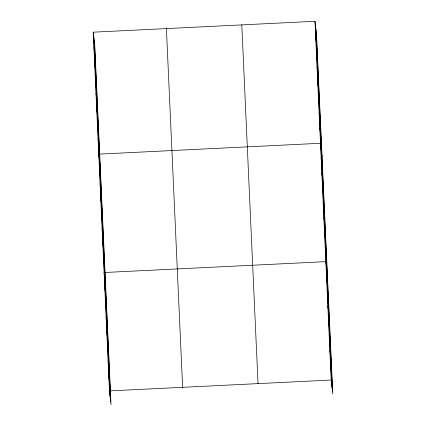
<?xml version="1.0" encoding="UTF-8"?>
<svg xmlns="http://www.w3.org/2000/svg" width="426" height="426" viewBox="0 0 426 426"><rect width="100%" height="100%" fill="white"/><g stroke="black" fill="none" stroke-linecap="round" stroke-linejoin="round"><path stroke-width="0.64" d="M93.23 32.174L94.801 45.971L111.026 404.7L109.455 390.903L93.23 32.174L314.974 21.3L316.545 35.097L332.77 393.826L331.199 380.029L314.974 21.3M109.455 390.903L331.199 380.029M315.666 36.545L316.23 41.498M316.353 51.791L316.917 56.743M317.045 67.036L317.61 71.989M317.732 82.282L318.297 87.234M318.424 97.527L318.989 102.48M319.111 112.778L319.676 117.725M319.804 128.024L320.363 132.971M322.061 157.066L320.49 143.269L98.747 154.143L100.318 167.94M321.161 158.067L321.726 163.014M321.827 172.86L322.391 177.812M322.498 187.658L323.062 192.611M323.169 202.456L323.733 207.409M323.835 217.255L324.399 222.207M324.505 232.053L325.07 237M325.176 246.851L325.741 251.798M327.413 275.446L325.842 261.649L104.098 272.523L105.669 286.32M326.513 276.447L327.077 281.394M327.184 291.24L327.743 296.192M327.85 306.038L328.414 310.991M328.521 320.837L329.085 325.789M329.192 335.635L329.751 340.587M329.857 350.433L330.422 355.385M330.528 365.231L331.093 370.178M93.922 47.419L94.487 52.371M94.609 62.665L95.174 67.617M95.302 77.915L95.866 82.862M95.988 93.161L96.553 98.108M96.681 108.406L97.245 113.353M97.368 123.652L97.932 128.599M98.06 138.897L98.619 143.844M99.418 168.941L99.982 173.888M100.083 183.739L100.648 188.686M100.754 198.537L101.319 203.484M101.425 213.335L101.99 218.282M102.091 228.128L102.655 233.081M102.762 242.926L103.326 247.879M103.433 257.725L103.997 262.677M104.769 287.321L105.334 292.268M105.44 302.119L105.999 307.066M106.106 316.917L106.67 321.864M106.777 331.716L107.341 336.662M107.448 346.508L108.007 351.461M108.113 361.307L108.678 366.259M108.784 376.105L109.349 381.057M316.214 32.179L332.434 390.903M315.874 29.17L332.094 387.9M315.538 26.252L331.758 384.976M241.798 24.889L258.023 383.618M166.406 28.585L182.626 387.314M94.471 43.053L110.691 401.782M94.13 40.044L110.35 398.773M93.795 37.126L110.014 395.855"/></g></svg>
